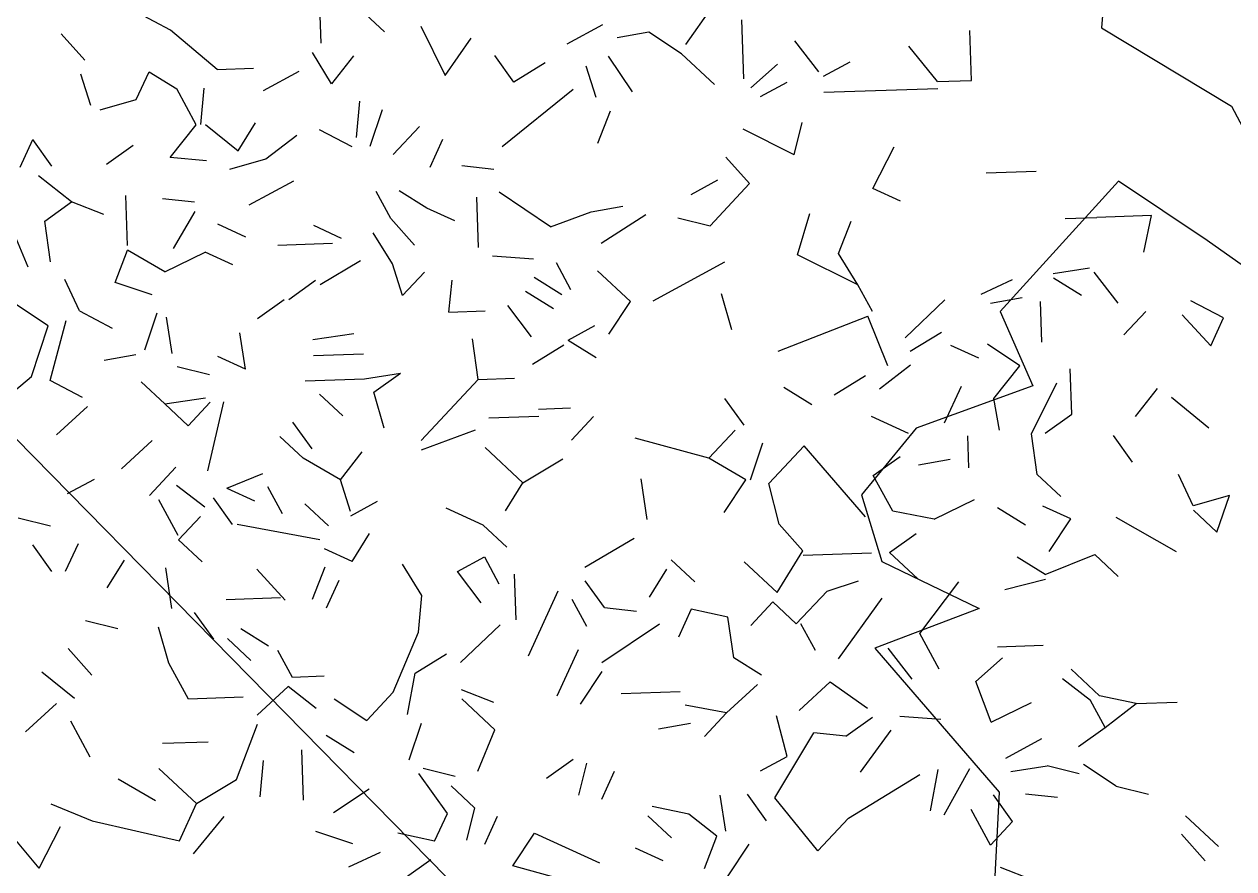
# Model space of a CAD drawing. Header units: metres. Extents: x 10 to 239, y 2 to 253.
# Drawn here: x 17.648 to 19.082, y 183.889 to 184.89 of the extents above; entities that cross this region are included whole.
import ezdxf

# ---------------------------------------------------------------- set-up
doc = ezdxf.new("R2010")
doc.units = ezdxf.units.M
doc.header["$MEASUREMENT"] = 0
doc.layers.add('1gris', color=254, linetype='Continuous')
doc.layers.add('bloques ARBOLES', color=7, linetype='Continuous', true_color=0xb8d897)

# ---------------------------------------------------------------- blocks, each defined once
blk = doc.blocks.new('arb-alz-77')
at = {"layer": 'bloques ARBOLES', "linetype": 'Continuous'}
for p, q in [((3.5995, 9.2636), (3.5944, 9.4127)), ((3.5995, 9.2636), (3.5944, 9.4127)), ((3.5995, 9.2636), (3.5944, 9.4127)), ((3.7729, 9.2943), (3.6956, 9.3664)), ((3.7729, 9.2943), (3.6956, 9.3664)), ((3.7729, 9.2943), (3.6956, 9.3664)), ((4.6675, 9.3619), (4.596, 9.2598)), ((3.1873, 9.2993), (3.0984, 9.3462)), ((4.755, 9.1655), (4.7496, 9.3273)), ((3.3154, 9.1916), (3.1873, 9.2993)), ((3.3154, 9.1916), (3.1873, 9.2993)), ((3.3154, 9.1916), (3.1873, 9.2993)), ((3.872, 9.3101), (3.9387, 9.1753)), ((4.2722, 9.2613), (4.37, 9.3145)), ((4.4954, 9.2939), (4.4087, 9.2784)), ((4.5845, 9.2345), (4.4954, 9.2939)), ((4.5845, 9.2345), (4.4954, 9.2939)), ((4.5845, 9.2345), (4.4954, 9.2939)), ((5.3779, 9.1617), (5.3733, 9.2985)), ((2.9535, 9.2167), (2.8886, 9.2893)), ((2.9535, 9.2167), (2.8886, 9.2893)), ((2.9535, 9.2167), (2.8886, 9.2893)), ((3.9387, 9.1753), (4.0101, 9.2775)), ((3.9387, 9.1753), (4.0101, 9.2775)), ((4.9598, 9.1849), (4.8948, 9.2699)), ((3.6282, 9.1524), (3.5755, 9.2378)), ((3.6879, 9.2291), (3.6282, 9.1524)), ((4.1263, 9.1568), (4.074, 9.2297)), ((4.4511, 9.1304), (4.3855, 9.2278)), ((4.6746, 9.1504), (4.5845, 9.2345)), ((4.6746, 9.1504), (4.5845, 9.2345)), ((4.6746, 9.1504), (4.5845, 9.2345)), ((4.6746, 9.1504), (4.5845, 9.2345)), ((5.2847, 9.1586), (5.2067, 9.2555)), ((5.2847, 9.1586), (5.2067, 9.2555)), ((5.2847, 9.1586), (5.2067, 9.2555)), ((3.3154, 9.1916), (3.415, 9.1949)), ((3.3154, 9.1916), (3.415, 9.1949)), ((3.3154, 9.1916), (3.415, 9.1949)), ((4.2116, 9.2094), (4.1263, 9.1568)), ((4.2116, 9.2094), (4.1263, 9.1568)), ((4.3519, 9.1145), (4.3242, 9.2008)), ((4.7745, 9.1413), (4.8471, 9.206)), ((4.9727, 9.1728), (5.0462, 9.2127)), ((4.9727, 9.1728), (5.0462, 9.2127)), ((4.9727, 9.1728), (5.0462, 9.2127)), ((4.9727, 9.1728), (5.0462, 9.2127)), ((2.9701, 9.0928), (2.9422, 9.179)), ((2.9701, 9.0928), (2.9422, 9.179)), ((2.9701, 9.0928), (2.9422, 9.179)), ((2.9701, 9.0928), (2.9422, 9.179)), ((3.094, 9.1095), (3.1289, 9.1853)), ((3.1289, 9.1853), (3.2052, 9.1382)), ((3.1289, 9.1853), (3.2052, 9.1382)), ((3.1289, 9.1853), (3.2052, 9.1382)), ((3.4419, 9.1336), (3.5398, 9.1867)), ((3.4419, 9.1336), (3.5398, 9.1867)), ((5.2847, 9.1586), (5.3779, 9.1617)), ((5.2847, 9.1586), (5.3779, 9.1617)), ((5.2847, 9.1586), (5.3779, 9.1617)), ((5.2847, 9.1586), (5.3779, 9.1617)), ((3.2583, 9.0403), (3.2052, 9.1382)), ((3.2583, 9.0403), (3.2052, 9.1382)), ((3.2708, 9.0407), (3.2798, 9.1407)), ((4.0948, 8.9812), (4.2889, 9.1374)), ((4.0948, 8.9812), (4.2889, 9.1374)), ((4.0948, 8.9812), (4.2889, 9.1374)), ((4.8003, 9.1172), (4.8736, 9.1571)), ((4.8003, 9.1172), (4.8736, 9.1571)), ((4.9742, 9.1293), (5.2852, 9.1399)), ((4.9742, 9.1293), (5.2852, 9.1399)), ((4.9742, 9.1293), (5.2852, 9.1399)), ((4.9742, 9.1293), (5.2852, 9.1399)), ((4.9742, 9.1293), (5.2852, 9.1399)), ((4.9742, 9.1293), (5.2852, 9.1399)), ((4.9742, 9.1293), (5.2852, 9.1399)), ((2.9953, 9.0812), (3.094, 9.1095)), ((3.7045, 9.1051), (3.6954, 9.0052)), ((3.7045, 9.1051), (3.6954, 9.0052)), ((3.7045, 9.1051), (3.6954, 9.0052)), ((3.7045, 9.1051), (3.6954, 9.0052)), ((3.7337, 8.9815), (3.7676, 9.0823)), ((3.7337, 8.9815), (3.7676, 9.0823)), ((4.3561, 8.9901), (4.3905, 9.0785)), ((4.3561, 8.9901), (4.3905, 9.0785)), ((3.1866, 8.9506), (3.2583, 9.0403)), ((3.1866, 8.9506), (3.2583, 9.0403)), ((3.2832, 9.0411), (3.3728, 8.9693)), ((3.3728, 8.9693), (3.4201, 9.0457)), ((3.3728, 8.9693), (3.4201, 9.0457)), ((3.3728, 8.9693), (3.4201, 9.0457)), ((3.8688, 9.0359), (3.7967, 8.9588)), ((4.8928, 8.9584), (4.7534, 9.0285)), ((4.8928, 8.9584), (4.7534, 9.0285)), ((4.8928, 8.9584), (4.7534, 9.0285)), ((4.8928, 8.9584), (4.9147, 9.0463)), ((4.8928, 8.9584), (4.9147, 9.0463)), ((4.8928, 8.9584), (4.9147, 9.0463)), ((4.8928, 8.9584), (4.9147, 9.0463)), ((2.7765, 8.9244), (2.8112, 9.0002)), ((2.8635, 8.9272), (2.8112, 9.0002)), ((2.8635, 8.9272), (2.8112, 9.0002)), ((3.4482, 8.947), (3.5332, 9.0121)), ((3.4482, 8.947), (3.5332, 9.0121)), ((3.6839, 8.9799), (3.5951, 9.0267)), ((3.6839, 8.9799), (3.5951, 9.0267)), ((3.6839, 8.9799), (3.5951, 9.0267)), ((3.6839, 8.9799), (3.5951, 9.0267)), ((3.8975, 8.9248), (3.9323, 9.0007)), ((3.8975, 8.9248), (3.9323, 9.0007)), ((3.8975, 8.9248), (3.9323, 9.0007)), ((3.0128, 8.9323), (3.0858, 8.9847)), ((3.0128, 8.9323), (3.0858, 8.9847)), ((3.0128, 8.9323), (3.0858, 8.9847)), ((3.0128, 8.9323), (3.0858, 8.9847)), ((5.1078, 8.866), (5.1661, 8.9801)), ((5.1078, 8.866), (5.1661, 8.9801)), ((5.1078, 8.866), (5.1661, 8.9801)), ((5.1078, 8.866), (5.1661, 8.9801)), ((3.2865, 8.9416), (3.1866, 8.9506)), ((3.2865, 8.9416), (3.1866, 8.9506)), ((3.3496, 8.9187), (3.4482, 8.947)), ((3.3496, 8.9187), (3.4482, 8.947)), ((4.7709, 8.8796), (4.7061, 8.9521)), ((4.7709, 8.8796), (4.7061, 8.9521)), ((4.7709, 8.8796), (4.7061, 8.9521)), ((4.7709, 8.8796), (4.7061, 8.9521)), ((4.7709, 8.8796), (4.7061, 8.9521)), ((2.9168, 8.8294), (2.8271, 8.901)), ((2.9168, 8.8294), (2.8271, 8.901)), ((2.9168, 8.8294), (2.8271, 8.901)), ((2.9168, 8.8294), (2.8271, 8.901)), ((2.9168, 8.8294), (2.8271, 8.901)), ((2.9168, 8.8294), (2.8271, 8.901)), ((2.9168, 8.8294), (2.8271, 8.901)), ((2.9168, 8.8294), (2.8271, 8.901)), ((4.0721, 8.9182), (3.9846, 8.9277)), ((5.5545, 8.9122), (5.4177, 8.9076)), ((5.5545, 8.9122), (5.4177, 8.9076)), ((3.4026, 8.821), (3.525, 8.8873)), ((4.6834, 8.889), (4.6099, 8.8491)), ((4.6834, 8.889), (4.6099, 8.8491)), ((4.6834, 8.889), (4.6099, 8.8491)), ((4.6627, 8.7638), (4.7709, 8.8796)), ((5.1836, 8.8313), (5.1078, 8.866)), ((3.0702, 8.7101), (3.0655, 8.8469)), ((3.0702, 8.7101), (3.0655, 8.8469)), ((3.0702, 8.7101), (3.0655, 8.8469)), ((3.0702, 8.7101), (3.0655, 8.8469)), ((3.0702, 8.7101), (3.0655, 8.8469)), ((3.0702, 8.7101), (3.0655, 8.8469)), ((3.2531, 8.8283), (3.1654, 8.8377)), ((3.2531, 8.8283), (3.1654, 8.8377)), ((3.7901, 8.7842), (3.7502, 8.8576)), ((3.7901, 8.7842), (3.7502, 8.8576)), ((3.7901, 8.7842), (3.7502, 8.8576)), ((3.8887, 8.8123), (3.8125, 8.8596)), ((4.0295, 8.7051), (4.0248, 8.842)), ((4.0295, 8.7051), (4.0248, 8.842)), ((4.2268, 8.7615), (4.0866, 8.8564)), ((4.2268, 8.7615), (4.0866, 8.8564)), ((4.2268, 8.7615), (4.0866, 8.8564)), ((4.2268, 8.7615), (4.0866, 8.8564)), ((2.8437, 8.7771), (2.9168, 8.8294)), ((3.005, 8.795), (2.9168, 8.8294)), ((3.005, 8.795), (2.9168, 8.8294)), ((3.005, 8.795), (2.9168, 8.8294)), ((3.2539, 8.8033), (3.1951, 8.7018)), ((3.2539, 8.8033), (3.1951, 8.7018)), ((3.2539, 8.8033), (3.1951, 8.7018)), ((3.2539, 8.8033), (3.1951, 8.7018)), ((3.9647, 8.7776), (3.8887, 8.8123)), ((4.2268, 8.7615), (4.3377, 8.8026)), ((4.3377, 8.8026), (4.4242, 8.818)), ((4.3377, 8.8026), (4.4242, 8.818)), ((4.902, 8.6847), (4.9356, 8.7979)), ((4.902, 8.6847), (4.9356, 8.7979)), ((4.902, 8.6847), (4.9356, 8.7979)), ((2.86, 8.6655), (2.8437, 8.7771)), ((2.86, 8.6655), (2.8437, 8.7771)), ((3.3932, 8.7334), (3.3174, 8.7682)), ((3.3932, 8.7334), (3.3174, 8.7682)), ((3.3932, 8.7334), (3.3174, 8.7682)), ((3.3932, 8.7334), (3.3174, 8.7682)), ((3.3932, 8.7334), (3.3174, 8.7682)), ((3.655, 8.7298), (3.5791, 8.7646)), ((3.8549, 8.7116), (3.7901, 8.7842)), ((3.8549, 8.7116), (3.7901, 8.7842)), ((4.3653, 8.7164), (4.4873, 8.7952)), ((4.3653, 8.7164), (4.4873, 8.7952)), ((4.3653, 8.7164), (4.4873, 8.7952)), ((4.3653, 8.7164), (4.4873, 8.7952)), ((4.5748, 8.7857), (4.6627, 8.7638)), ((5.0141, 8.6884), (5.0484, 8.7769)), ((5.0141, 8.6884), (5.0484, 8.7769)), ((5.0141, 8.6884), (5.0484, 8.7769)), ((5.6336, 8.7842), (5.7207, 8.7871)), ((5.6336, 8.7842), (5.7207, 8.7871)), ((5.6336, 8.7842), (5.7207, 8.7871)), ((5.8699, 8.7922), (5.7207, 8.7871)), ((5.8699, 8.7922), (5.7207, 8.7871)), ((5.8485, 8.6918), (5.8699, 8.7922)), ((5.8485, 8.6918), (5.8699, 8.7922)), ((2.7981, 8.6511), (2.7574, 8.7493)), ((2.7981, 8.6511), (2.7574, 8.7493)), ((3.7943, 8.6597), (3.7417, 8.7452)), ((3.0362, 8.6092), (3.0705, 8.6977)), ((3.1722, 8.6386), (3.0705, 8.6977)), ((3.1722, 8.6386), (3.0705, 8.6977)), ((3.4811, 8.7115), (3.6306, 8.7166)), ((3.4811, 8.7115), (3.6306, 8.7166)), ((3.4811, 8.7115), (3.6306, 8.7166)), ((3.4811, 8.7115), (3.6306, 8.7166)), ((3.1722, 8.6386), (3.2825, 8.6922)), ((3.3585, 8.6576), (3.2825, 8.6922)), ((3.5969, 8.6033), (3.7068, 8.6693)), ((3.5969, 8.6033), (3.7068, 8.6693)), ((3.5969, 8.6033), (3.7068, 8.6693)), ((4.18, 8.6727), (4.0677, 8.6815)), ((4.18, 8.6727), (4.0677, 8.6815)), ((4.5076, 8.5592), (4.7034, 8.6655)), ((4.5076, 8.5592), (4.7034, 8.6655)), ((5.0667, 8.6031), (4.902, 8.6847)), ((5.0667, 8.6031), (4.902, 8.6847)), ((5.0667, 8.6031), (5.0141, 8.6884)), ((5.0667, 8.6031), (5.0141, 8.6884)), ((5.0667, 8.6031), (5.0141, 8.6884)), ((5.0667, 8.6031), (5.0141, 8.6884)), ((3.8222, 8.5736), (3.7943, 8.6597)), ((3.8822, 8.6378), (3.8222, 8.5736)), ((3.8822, 8.6378), (3.8222, 8.5736)), ((4.2825, 8.5891), (4.2427, 8.6625)), ((4.4455, 8.5571), (4.3554, 8.6414)), ((5.6013, 8.6336), (5.7004, 8.6494)), ((5.6013, 8.6336), (5.7004, 8.6494)), ((5.6013, 8.6336), (5.7004, 8.6494)), ((5.6013, 8.6336), (5.7004, 8.6494)), ((5.6013, 8.6336), (5.7004, 8.6494)), ((5.6013, 8.6336), (5.7004, 8.6494)), ((5.6013, 8.6336), (5.7004, 8.6494)), ((5.7785, 8.5524), (5.7132, 8.6374)), ((5.7785, 8.5524), (5.7132, 8.6374)), ((2.9392, 8.5313), (2.8989, 8.617)), ((3.1371, 8.5753), (3.0362, 8.6092)), ((3.511, 8.563), (3.5841, 8.6153)), ((3.511, 8.563), (3.5841, 8.6153)), ((3.511, 8.563), (3.5841, 8.6153)), ((3.9482, 8.528), (3.9577, 8.6155)), ((4.258, 8.5758), (4.1817, 8.623)), ((4.258, 8.5758), (4.1817, 8.623)), ((5.1065, 8.5297), (5.0667, 8.6031)), ((5.404, 8.5771), (5.4897, 8.6174)), ((5.6781, 8.5739), (5.6017, 8.6212)), ((5.6781, 8.5739), (5.6017, 8.6212)), ((5.6781, 8.5739), (5.6017, 8.6212)), ((4.2344, 8.5375), (4.158, 8.5848)), ((4.7221, 8.4794), (4.6939, 8.578)), ((4.7221, 8.4794), (4.6939, 8.578)), ((4.7221, 8.4794), (4.6939, 8.578)), ((5.4296, 8.5529), (5.5164, 8.5684)), ((2.8533, 8.4909), (2.7641, 8.5502)), ((3.4258, 8.5103), (3.4986, 8.5626)), ((3.4258, 8.5103), (3.4986, 8.5626)), ((3.4258, 8.5103), (3.4986, 8.5626)), ((4.1747, 8.4608), (4.1095, 8.5459)), ((4.1747, 8.4608), (4.1095, 8.5459)), ((4.1747, 8.4608), (4.1095, 8.5459)), ((4.1747, 8.4608), (4.1095, 8.5459)), ((4.1747, 8.4608), (4.1095, 8.5459)), ((4.3862, 8.468), (4.4455, 8.5571)), ((4.3862, 8.468), (4.4455, 8.5571)), ((5.1962, 8.458), (5.3048, 8.5614)), ((5.5703, 8.4457), (5.5665, 8.5576)), ((5.5703, 8.4457), (5.5665, 8.5576)), ((5.5703, 8.4457), (5.5665, 8.5576)), ((6.0663, 8.5122), (5.9775, 8.5591)), ((6.0663, 8.5122), (5.9775, 8.5591)), ((2.8584, 8.3416), (2.9027, 8.5051)), ((2.8584, 8.3416), (2.9027, 8.5051)), ((2.8584, 8.3416), (2.9027, 8.5051)), ((2.9392, 8.5313), (3.0279, 8.4844)), ((3.1171, 8.4252), (3.1512, 8.5259)), ((3.1171, 8.4252), (3.1512, 8.5259)), ((3.1922, 8.4151), (3.1764, 8.5143)), ((3.1922, 8.4151), (3.1764, 8.5143)), ((3.1922, 8.4151), (3.1764, 8.5143)), ((3.9482, 8.528), (4.0477, 8.5313)), ((4.8487, 8.4213), (5.0945, 8.5168)), ((5.1489, 8.3817), (5.0945, 8.5168)), ((5.7939, 8.4657), (5.8539, 8.53)), ((5.7939, 8.4657), (5.8539, 8.53)), ((5.9539, 8.521), (6.0315, 8.4363)), ((6.0315, 8.4363), (6.0663, 8.5122)), ((6.0315, 8.4363), (6.0663, 8.5122)), ((6.0315, 8.4363), (6.0663, 8.5122)), ((6.0315, 8.4363), (6.0663, 8.5122)), ((2.8081, 8.3523), (2.8533, 8.4909)), ((2.8081, 8.3523), (2.8533, 8.4909)), ((3.3929, 8.3721), (3.3772, 8.4712)), ((3.3929, 8.3721), (3.3772, 8.4712)), ((3.3929, 8.3721), (3.3772, 8.4712)), ((3.577, 8.4531), (3.6886, 8.4693)), ((3.577, 8.4531), (3.6886, 8.4693)), ((4.2746, 8.4517), (4.3481, 8.4916)), ((5.2099, 8.4211), (5.2954, 8.4737)), ((4.0292, 8.3439), (4.0129, 8.4554)), ((4.1772, 8.3862), (4.2627, 8.4388)), ((4.1772, 8.3862), (4.2627, 8.4388)), ((4.1772, 8.3862), (4.2627, 8.4388)), ((4.2746, 8.4517), (4.3511, 8.4044)), ((4.2746, 8.4517), (4.3511, 8.4044)), ((4.2746, 8.4517), (4.3511, 8.4044)), ((4.2746, 8.4517), (4.3511, 8.4044)), ((5.3974, 8.4025), (5.3215, 8.4372)), ((5.5102, 8.3814), (5.421, 8.4406)), ((3.006, 8.3964), (3.0927, 8.4118)), ((3.006, 8.3964), (3.0927, 8.4118)), ((3.006, 8.3964), (3.0927, 8.4118)), ((3.006, 8.3964), (3.0927, 8.4118)), ((3.3929, 8.3721), (3.3171, 8.4069)), ((3.3929, 8.3721), (3.3171, 8.4069)), ((3.5785, 8.4097), (3.7154, 8.4142)), ((3.2939, 8.3563), (3.206, 8.3783)), ((3.2939, 8.3563), (3.206, 8.3783)), ((5.1262, 8.3185), (5.2111, 8.3838)), ((5.4384, 8.2918), (5.5102, 8.3814)), ((5.4384, 8.2918), (5.5102, 8.3814)), ((5.6516, 8.2492), (5.6474, 8.3735)), ((2.6992, 8.2615), (2.8081, 8.3523)), ((2.9472, 8.2948), (2.8584, 8.3416)), ((3.1719, 8.2776), (3.1077, 8.3376)), ((3.556, 8.3404), (3.7178, 8.3457)), ((3.556, 8.3404), (3.7178, 8.3457)), ((3.556, 8.3404), (3.7178, 8.3457)), ((3.556, 8.3404), (3.7178, 8.3457)), ((3.7178, 8.3457), (3.8169, 8.3616)), ((3.7178, 8.3457), (3.8169, 8.3616)), ((3.7439, 8.3093), (3.8169, 8.3616)), ((3.7439, 8.3093), (3.8169, 8.3616)), ((3.7439, 8.3093), (3.8169, 8.3616)), ((3.873, 8.1767), (4.0292, 8.3439)), ((3.873, 8.1767), (4.0292, 8.3439)), ((4.0292, 8.3439), (4.1286, 8.3472)), ((4.0292, 8.3439), (4.1286, 8.3472)), ((4.0292, 8.3439), (4.1286, 8.3472)), ((5.0021, 8.302), (5.0876, 8.3546)), ((5.5413, 8.1956), (5.6113, 8.3349)), ((5.5413, 8.1956), (5.6113, 8.3349)), ((5.5413, 8.1956), (5.6113, 8.3349)), ((5.5413, 8.1956), (5.6113, 8.3349)), ((5.5413, 8.1956), (5.6113, 8.3349)), ((3.6589, 8.2442), (3.5946, 8.3042)), ((3.6589, 8.2442), (3.5946, 8.3042)), ((3.7721, 8.2106), (3.7439, 8.3093)), ((4.9408, 8.275), (4.8644, 8.3223)), ((4.9408, 8.275), (4.8644, 8.3223)), ((5.3037, 8.225), (5.3502, 8.3261)), ((5.3037, 8.225), (5.3502, 8.3261)), ((5.8262, 8.2426), (5.8859, 8.3193)), ((5.8262, 8.2426), (5.8859, 8.3193)), ((2.876, 8.1928), (2.9604, 8.2704)), ((3.1719, 8.2776), (3.2835, 8.2938)), ((3.1719, 8.2776), (3.2835, 8.2938)), ((3.1719, 8.2776), (3.2362, 8.2174)), ((3.1719, 8.2776), (3.2362, 8.2174)), ((3.2362, 8.2174), (3.2964, 8.2817)), ((3.2362, 8.2174), (3.2964, 8.2817)), ((3.2362, 8.2174), (3.2964, 8.2817)), ((3.2362, 8.2174), (3.2964, 8.2817)), ((3.2362, 8.2174), (3.2964, 8.2817)), ((3.2362, 8.2174), (3.2964, 8.2817)), ((3.2362, 8.2174), (3.2964, 8.2817)), ((3.2362, 8.2174), (3.2964, 8.2817)), ((3.2362, 8.2174), (3.2964, 8.2817)), ((3.2362, 8.2174), (3.2964, 8.2817)), ((3.2902, 8.0946), (3.3337, 8.2829)), ((3.2902, 8.0946), (3.3337, 8.2829)), ((4.7559, 8.2189), (4.7036, 8.2918)), ((4.7559, 8.2189), (4.7036, 8.2918)), ((5.4538, 8.2051), (5.4384, 8.2918)), ((5.4538, 8.2051), (5.4384, 8.2918)), ((5.4538, 8.2051), (5.4384, 8.2918)), ((5.4538, 8.2051), (5.4384, 8.2918)), ((5.4538, 8.2051), (5.4384, 8.2918)), ((5.9242, 8.2958), (6.0266, 8.212)), ((5.9242, 8.2958), (6.0266, 8.212)), ((4.0576, 8.2389), (4.1945, 8.2435)), ((4.0576, 8.2389), (4.1945, 8.2435)), ((4.2809, 8.2652), (4.1939, 8.2622)), ((4.2809, 8.2652), (4.1939, 8.2622)), ((4.2809, 8.2652), (4.1939, 8.2622)), ((4.2809, 8.2652), (4.1939, 8.2622)), ((4.2839, 8.178), (4.344, 8.2424)), ((5.205, 8.1967), (5.1038, 8.243)), ((5.205, 8.1967), (5.1038, 8.243)), ((5.5787, 8.1969), (5.6516, 8.2492)), ((3.5747, 8.154), (3.5224, 8.2271)), ((3.8738, 8.1517), (4.0214, 8.2066)), ((3.8738, 8.1517), (4.0214, 8.2066)), ((4.6593, 8.1284), (4.7313, 8.2057)), ((3.0534, 8.0992), (3.138, 8.1767)), ((3.0534, 8.0992), (3.138, 8.1767)), ((3.0534, 8.0992), (3.138, 8.1767)), ((3.0534, 8.0992), (3.138, 8.1767)), ((3.0534, 8.0992), (3.138, 8.1767)), ((3.5507, 8.1284), (3.4864, 8.1884)), ((4.6593, 8.1284), (4.458, 8.1839)), ((4.7734, 8.07), (4.8073, 8.1708)), ((4.7734, 8.07), (4.8073, 8.1708)), ((4.7734, 8.07), (4.8073, 8.1708)), ((4.7734, 8.07), (4.8073, 8.1708)), ((5.3701, 8.1026), (5.3672, 8.1897)), ((5.5575, 8.084), (5.5413, 8.1956)), ((5.5575, 8.084), (5.5413, 8.1956)), ((5.5575, 8.084), (5.5413, 8.1956)), ((5.5575, 8.084), (5.5413, 8.1956)), ((5.5575, 8.084), (5.5413, 8.1956)), ((5.5575, 8.084), (5.5413, 8.1956)), ((5.818, 8.1177), (5.7657, 8.1907)), ((3.6523, 8.0696), (3.7121, 8.1463)), ((3.6523, 8.0696), (3.7121, 8.1463)), ((3.6523, 8.0696), (3.7121, 8.1463)), ((4.1509, 8.0614), (4.0479, 8.1576)), ((4.1509, 8.0614), (4.0479, 8.1576)), ((4.1509, 8.0614), (4.0479, 8.1576)), ((4.9197, 8.1622), (4.8235, 8.0593)), ((5.0882, 7.9685), (4.9197, 8.1622)), ((5.0882, 7.9685), (4.9197, 8.1622)), ((5.0882, 7.9685), (4.9197, 8.1622)), ((5.0882, 7.9685), (4.9197, 8.1622)), ((3.1306, 8.0269), (3.2027, 8.1042)), ((3.6523, 8.0696), (3.5507, 8.1284)), ((3.6523, 8.0696), (3.5507, 8.1284)), ((4.1509, 8.0614), (4.2607, 8.1274)), ((4.1509, 8.0614), (4.2607, 8.1274)), ((4.1509, 8.0614), (4.2607, 8.1274)), ((4.1509, 8.0614), (4.2607, 8.1274)), ((4.7609, 8.0696), (4.6593, 8.1284)), ((4.7609, 8.0696), (4.6593, 8.1284)), ((5.1092, 8.0813), (5.1822, 8.1336)), ((5.1092, 8.0813), (5.1822, 8.1336)), ((5.1092, 8.0813), (5.1822, 8.1336)), ((5.1092, 8.0813), (5.1822, 8.1336)), ((5.2328, 8.1105), (5.3195, 8.1259)), ((5.2328, 8.1105), (5.3195, 8.1259)), ((2.9063, 8.032), (2.9796, 8.0717)), ((2.9063, 8.032), (2.9796, 8.0717)), ((2.9063, 8.032), (2.9796, 8.0717)), ((3.3416, 8.0467), (3.44, 8.0872)), ((3.6801, 7.9833), (3.6523, 8.0696)), ((3.6801, 7.9833), (3.6523, 8.0696)), ((4.4906, 7.9607), (4.4744, 8.0723)), ((4.4906, 7.9607), (4.4744, 8.0723)), ((4.4906, 7.9607), (4.4744, 8.0723)), ((4.4906, 7.9607), (4.4744, 8.0723)), ((4.4906, 7.9607), (4.4744, 8.0723)), ((4.7017, 7.9804), (4.7609, 8.0696)), ((4.7017, 7.9804), (4.7609, 8.0696)), ((4.7017, 7.9804), (4.7609, 8.0696)), ((4.7017, 7.9804), (4.7609, 8.0696)), ((5.1624, 7.9835), (5.1092, 8.0813)), ((5.1624, 7.9835), (5.1092, 8.0813)), ((5.6219, 8.024), (5.5575, 8.084)), ((5.6219, 8.024), (5.5575, 8.084)), ((5.984, 7.9988), (5.9436, 8.0846)), ((5.984, 7.9988), (5.9436, 8.0846)), ((5.984, 7.9988), (5.9436, 8.0846)), ((5.984, 7.9988), (5.9436, 8.0846)), ((3.2812, 7.9947), (3.2043, 8.0544)), ((3.3416, 8.0467), (3.4176, 8.0118)), ((3.3416, 8.0467), (3.4176, 8.0118)), ((3.4936, 7.9769), (3.4537, 8.0504)), ((3.4936, 7.9769), (3.4537, 8.0504)), ((4.1037, 7.9851), (4.1509, 8.0614)), ((4.1037, 7.9851), (4.1509, 8.0614)), ((4.1037, 7.9851), (4.1509, 8.0614)), ((4.8521, 7.9481), (4.8235, 8.0593)), ((4.8521, 7.9481), (4.8235, 8.0593)), ((3.209, 7.9175), (3.156, 8.0153)), ((3.3575, 7.9475), (3.3052, 8.0205)), ((3.3575, 7.9475), (3.3052, 8.0205)), ((3.6192, 7.9439), (3.5549, 8.004)), ((3.6192, 7.9439), (3.5549, 8.004)), ((3.6192, 7.9439), (3.5549, 8.004)), ((3.6192, 7.9439), (3.5549, 8.004)), ((3.6192, 7.9439), (3.5549, 8.004)), ((3.6806, 7.9709), (3.7539, 8.0108)), ((3.6806, 7.9709), (3.7539, 8.0108)), ((5.2752, 7.9624), (5.3855, 8.016)), ((5.2752, 7.9624), (5.3855, 8.016)), ((5.2752, 7.9624), (5.3855, 8.016)), ((5.2752, 7.9624), (5.3855, 8.016)), ((6.0827, 8.0271), (5.984, 7.9988)), ((6.0827, 8.0271), (5.984, 7.9988)), ((6.0827, 8.0271), (5.984, 7.9988)), ((6.0487, 7.9263), (6.0827, 8.0271)), ((4.0427, 7.9457), (3.9415, 7.9921)), ((4.0427, 7.9457), (3.9415, 7.9921)), ((4.0427, 7.9457), (3.9415, 7.9921)), ((4.0427, 7.9457), (3.9415, 7.9921)), ((5.2752, 7.9624), (5.1624, 7.9835)), ((5.5249, 7.9459), (5.4485, 7.9931)), ((5.5249, 7.9459), (5.4485, 7.9931)), ((5.5249, 7.9459), (5.4485, 7.9931)), ((5.6489, 7.9626), (5.5729, 7.9973)), ((6.0487, 7.9263), (5.9844, 7.9864)), ((6.0487, 7.9263), (5.9844, 7.9864)), ((6.0487, 7.9263), (5.9844, 7.9864)), ((6.0487, 7.9263), (5.9844, 7.9864)), ((2.8594, 7.9431), (2.7714, 7.9649)), ((3.2094, 7.9051), (3.2696, 7.9694)), ((3.5955, 7.9057), (3.3699, 7.9479)), ((3.5955, 7.9057), (3.3699, 7.9479)), ((4.0427, 7.9457), (4.107, 7.8855)), ((4.9169, 7.8755), (4.8521, 7.9481)), ((5.5896, 7.8733), (5.6489, 7.9626)), ((5.9384, 7.8727), (5.7733, 7.9668)), ((3.2738, 7.845), (3.2094, 7.9051)), ((3.2738, 7.845), (3.2094, 7.9051)), ((3.2738, 7.845), (3.2094, 7.9051)), ((3.2738, 7.845), (3.2094, 7.9051)), ((3.2738, 7.845), (3.2094, 7.9051)), ((3.6847, 7.8464), (3.732, 7.9228)), ((4.3206, 7.8305), (4.4549, 7.9098)), ((4.3206, 7.8305), (4.4549, 7.9098)), ((5.1538, 7.871), (5.2266, 7.9233)), ((2.8636, 7.8187), (2.8113, 7.8917)), ((2.9009, 7.82), (2.9357, 7.8959)), ((3.6847, 7.8464), (3.6089, 7.8812)), ((4.8461, 7.7611), (4.9169, 7.8755)), ((5.2309, 7.799), (5.1538, 7.871)), ((5.2309, 7.799), (5.1538, 7.871)), ((3.0147, 7.7739), (3.0618, 7.8503)), ((3.0147, 7.7739), (3.0618, 7.8503)), ((3.0147, 7.7739), (3.0618, 7.8503)), ((3.0147, 7.7739), (3.0618, 7.8503)), ((3.8747, 7.7532), (3.8222, 7.8386)), ((3.8747, 7.7532), (3.8222, 7.8386)), ((3.8747, 7.7532), (3.8222, 7.8386)), ((3.8747, 7.7532), (3.8222, 7.8386)), ((3.9721, 7.8187), (4.0457, 7.8586)), ((3.9721, 7.8187), (4.0457, 7.8586)), ((4.0457, 7.8586), (4.0854, 7.7852)), ((4.0457, 7.8586), (4.0854, 7.7852)), ((4.0457, 7.8586), (4.0854, 7.7852)), ((4.6209, 7.7908), (4.5566, 7.8509)), ((4.6209, 7.7908), (4.5566, 7.8509)), ((4.6209, 7.7908), (4.5566, 7.8509)), ((4.756, 7.8452), (4.8461, 7.7611)), ((4.756, 7.8452), (4.8461, 7.7611)), ((5.104, 7.8694), (4.9173, 7.8631)), ((5.5793, 7.8107), (5.5029, 7.858)), ((5.5793, 7.8107), (5.5029, 7.858)), ((5.5793, 7.8107), (5.5029, 7.858)), ((5.5793, 7.8107), (5.5029, 7.858)), ((5.5793, 7.8107), (5.7144, 7.8651)), ((5.5793, 7.8107), (5.7144, 7.8651)), ((5.5793, 7.8107), (5.7144, 7.8651)), ((5.7144, 7.8651), (5.7787, 7.805)), ((5.7144, 7.8651), (5.7787, 7.805)), ((5.7144, 7.8651), (5.7787, 7.805)), ((5.7144, 7.8651), (5.7787, 7.805)), ((3.1909, 7.7176), (3.1747, 7.8292)), ((3.5016, 7.7405), (3.4239, 7.8251)), ((3.5762, 7.7432), (3.6106, 7.8314)), ((4.0373, 7.7337), (3.9721, 7.8187)), ((4.0373, 7.7337), (3.9721, 7.8187)), ((4.1324, 7.6872), (4.1282, 7.8115)), ((4.1324, 7.6872), (4.1282, 7.8115)), ((4.4977, 7.7492), (4.545, 7.8257)), ((4.4977, 7.7492), (4.545, 7.8257)), ((4.4977, 7.7492), (4.545, 7.8257)), ((3.6144, 7.7195), (3.649, 7.7954)), ((3.6144, 7.7195), (3.649, 7.7954)), ((3.6144, 7.7195), (3.649, 7.7954)), ((3.6144, 7.7195), (3.649, 7.7954)), ((4.3741, 7.7202), (4.3218, 7.7932)), ((4.3741, 7.7202), (4.3218, 7.7932)), ((4.983, 7.7656), (5.0691, 7.7935)), ((4.983, 7.7656), (5.0691, 7.7935)), ((4.983, 7.7656), (5.0691, 7.7935)), ((4.983, 7.7656), (5.0691, 7.7935)), ((4.983, 7.7656), (5.0691, 7.7935)), ((5.236, 7.6497), (5.3432, 7.7903)), ((5.4685, 7.7696), (5.5796, 7.7983)), ((5.4685, 7.7696), (5.5796, 7.7983)), ((5.4685, 7.7696), (5.5796, 7.7983)), ((5.4685, 7.7696), (5.5796, 7.7983)), ((3.4888, 7.7465), (3.3396, 7.7413)), ((3.4888, 7.7465), (3.3396, 7.7413)), ((3.4888, 7.7465), (3.3396, 7.7413)), ((3.8657, 7.6532), (3.8747, 7.7532)), ((3.8657, 7.6532), (3.8747, 7.7532)), ((4.1668, 7.5887), (4.248, 7.7658)), ((4.1668, 7.5887), (4.248, 7.7658)), ((4.1668, 7.5887), (4.248, 7.7658)), ((4.1668, 7.5887), (4.248, 7.7658)), ((4.326, 7.6687), (4.2861, 7.7421)), ((4.8987, 7.6757), (4.983, 7.7656)), ((4.8987, 7.6757), (4.983, 7.7656)), ((4.8987, 7.6757), (4.983, 7.7656)), ((5.0141, 7.5799), (5.1331, 7.7459)), ((5.0141, 7.5799), (5.1331, 7.7459)), ((5.0141, 7.5799), (5.1331, 7.7459)), ((5.0141, 7.5799), (5.1331, 7.7459)), ((5.0141, 7.5799), (5.1331, 7.7459)), ((5.0141, 7.5799), (5.1331, 7.7459)), ((5.0141, 7.5799), (5.1331, 7.7459)), ((5.0141, 7.5799), (5.1331, 7.7459)), ((5.0141, 7.5799), (5.1331, 7.7459)), ((5.0141, 7.5799), (5.1331, 7.7459)), ((3.3057, 7.6343), (3.2535, 7.7073)), ((4.3741, 7.7202), (4.4617, 7.7108)), ((4.611, 7.7158), (4.5761, 7.6398)), ((4.611, 7.7158), (4.5761, 7.6398)), ((4.611, 7.7158), (4.5761, 7.6398)), ((4.7114, 7.6941), (4.611, 7.7158)), ((4.7114, 7.6941), (4.611, 7.7158)), ((4.7744, 7.6715), (4.8345, 7.7357)), ((4.7744, 7.6715), (4.8345, 7.7357)), ((4.8345, 7.7357), (4.8987, 7.6757)), ((4.8345, 7.7357), (4.8987, 7.6757)), ((2.9554, 7.6847), (3.0433, 7.6628)), ((2.9554, 7.6847), (3.0433, 7.6628)), ((3.9806, 7.5698), (4.0892, 7.6732)), ((4.3667, 7.5705), (4.525, 7.6755)), ((4.3667, 7.5705), (4.525, 7.6755)), ((4.7276, 7.5827), (4.7114, 7.6941)), ((4.9511, 7.6026), (4.9112, 7.6761)), ((4.9511, 7.6026), (4.9112, 7.6761)), ((3.1835, 7.5679), (3.1552, 7.6666)), ((3.1835, 7.5679), (3.1552, 7.6666)), ((3.1835, 7.5679), (3.1552, 7.6666)), ((3.1835, 7.5679), (3.1552, 7.6666)), ((3.456, 7.6145), (3.3796, 7.6618)), ((3.7965, 7.489), (3.8657, 7.6532)), ((3.7965, 7.489), (3.8657, 7.6532)), ((3.7965, 7.489), (3.8657, 7.6532)), ((3.7965, 7.489), (3.8657, 7.6532)), ((5.2891, 7.5518), (5.236, 7.6497)), ((5.2891, 7.5518), (5.236, 7.6497)), ((5.2891, 7.5518), (5.236, 7.6497)), ((2.9728, 7.5358), (2.9081, 7.6084)), ((2.9728, 7.5358), (2.9081, 7.6084)), ((2.9728, 7.5358), (2.9081, 7.6084)), ((2.9728, 7.5358), (2.9081, 7.6084)), ((3.4074, 7.5755), (3.3431, 7.6356)), ((3.4074, 7.5755), (3.3431, 7.6356)), ((3.4074, 7.5755), (3.3431, 7.6356)), ((3.4074, 7.5755), (3.3431, 7.6356)), ((5.2152, 7.5244), (5.1502, 7.6094)), ((5.2152, 7.5244), (5.1502, 7.6094)), ((5.4489, 7.6133), (5.5733, 7.6174)), ((5.4489, 7.6133), (5.5733, 7.6174)), ((3.5212, 7.5295), (3.4813, 7.6029)), ((3.5212, 7.5295), (3.4813, 7.6029)), ((3.5212, 7.5295), (3.4813, 7.6029)), ((3.857, 7.5409), (3.9425, 7.5935)), ((3.857, 7.5409), (3.9425, 7.5935)), ((4.2452, 7.4792), (4.3032, 7.6057)), ((4.2452, 7.4792), (4.3032, 7.6057)), ((4.8038, 7.5354), (4.7276, 7.5827)), ((5.3898, 7.5179), (5.4624, 7.5826)), ((5.3898, 7.5179), (5.4624, 7.5826)), ((5.3898, 7.5179), (5.4624, 7.5826)), ((5.3898, 7.5179), (5.4624, 7.5826)), ((5.3898, 7.5179), (5.4624, 7.5826)), ((5.3898, 7.5179), (5.4624, 7.5826)), ((5.3898, 7.5179), (5.4624, 7.5826)), ((5.3898, 7.5179), (5.4624, 7.5826)), ((5.3898, 7.5179), (5.4624, 7.5826)), ((5.3898, 7.5179), (5.4624, 7.5826)), ((5.3898, 7.5179), (5.4624, 7.5826)), ((5.3898, 7.5179), (5.4624, 7.5826)), ((5.3898, 7.5179), (5.4624, 7.5826)), ((5.3898, 7.5179), (5.4624, 7.5826)), ((2.9252, 7.4719), (2.8355, 7.5437)), ((2.9252, 7.4719), (2.8355, 7.5437)), ((2.9252, 7.4719), (2.8355, 7.5437)), ((3.2367, 7.4701), (3.1835, 7.5679)), ((3.2367, 7.4701), (3.1835, 7.5679)), ((3.2367, 7.4701), (3.1835, 7.5679)), ((3.8359, 7.428), (3.857, 7.5409)), ((3.8359, 7.428), (3.857, 7.5409)), ((3.8359, 7.428), (3.857, 7.5409)), ((3.8359, 7.428), (3.857, 7.5409)), ((3.8359, 7.428), (3.857, 7.5409)), ((4.3082, 7.4564), (4.3675, 7.5456)), ((5.7274, 7.4794), (5.6504, 7.5516)), ((5.7274, 7.4794), (5.6504, 7.5516)), ((3.6081, 7.5324), (3.5212, 7.5295)), ((3.6081, 7.5324), (3.5212, 7.5295)), ((4.7076, 7.4326), (4.7923, 7.5102)), ((4.7076, 7.4326), (4.7923, 7.5102)), ((4.7076, 7.4326), (4.7923, 7.5102)), ((4.7076, 7.4326), (4.7923, 7.5102)), ((4.9067, 7.4393), (4.9914, 7.5169)), ((4.9067, 7.4393), (4.9914, 7.5169)), ((4.9067, 7.4393), (4.9914, 7.5169)), ((4.9067, 7.4393), (4.9914, 7.5169)), ((4.9914, 7.5169), (5.0933, 7.4456)), ((4.9914, 7.5169), (5.0933, 7.4456)), ((5.431, 7.4072), (5.3898, 7.5179)), ((5.703, 7.4662), (5.6262, 7.5259)), ((3.3859, 7.4751), (3.2367, 7.4701)), ((3.3859, 7.4751), (3.2367, 7.4701)), ((3.425, 7.4265), (3.5095, 7.5043)), ((3.425, 7.4265), (3.5095, 7.5043)), ((3.5862, 7.4444), (3.5095, 7.5043)), ((3.7243, 7.4118), (3.7965, 7.489)), ((3.7243, 7.4118), (3.7965, 7.489)), ((4.0715, 7.4608), (3.9831, 7.4953)), ((4.4194, 7.4851), (4.5811, 7.4906)), ((4.4194, 7.4851), (4.5811, 7.4906)), ((4.4194, 7.4851), (4.5811, 7.4906)), ((5.8278, 7.4579), (5.7274, 7.4794)), ((5.8278, 7.4579), (5.7274, 7.4794)), ((5.8278, 7.4579), (5.7274, 7.4794)), ((5.8278, 7.4579), (5.7274, 7.4794)), ((5.8278, 7.4579), (5.7274, 7.4794)), ((2.7912, 7.3803), (2.8758, 7.4579)), ((2.7912, 7.3803), (2.8758, 7.4579)), ((2.7912, 7.3803), (2.8758, 7.4579)), ((3.6351, 7.4711), (3.7243, 7.4118)), ((4.074, 7.3862), (3.9839, 7.4704)), ((4.074, 7.3862), (3.9839, 7.4704)), ((4.074, 7.3862), (3.9839, 7.4704)), ((4.074, 7.3862), (3.9839, 7.4704)), ((4.7076, 7.4326), (4.5948, 7.4537)), ((4.7076, 7.4326), (4.5948, 7.4537)), ((4.7076, 7.4326), (4.5948, 7.4537)), ((5.431, 7.4072), (5.5413, 7.4607)), ((5.431, 7.4072), (5.5413, 7.4607)), ((5.431, 7.4072), (5.5413, 7.4607)), ((5.431, 7.4072), (5.5413, 7.4607)), ((5.7428, 7.3927), (5.703, 7.4662)), ((5.7428, 7.3927), (5.703, 7.4662)), ((5.7428, 7.3927), (5.703, 7.4662)), ((5.7428, 7.3927), (5.703, 7.4662)), ((5.7428, 7.3927), (5.8278, 7.4579)), ((5.7428, 7.3927), (5.8278, 7.4579)), ((5.7428, 7.3927), (5.8278, 7.4579)), ((5.7428, 7.3927), (5.8278, 7.4579)), ((5.8278, 7.4579), (5.9399, 7.4616)), ((5.8278, 7.4579), (5.9399, 7.4616)), ((2.9679, 7.3114), (2.9148, 7.4093)), ((2.9679, 7.3114), (2.9148, 7.4093)), ((4.6475, 7.3682), (4.7076, 7.4326)), ((4.8736, 7.3136), (4.8449, 7.4247)), ((4.8736, 7.3136), (4.8449, 7.4247)), ((5.0337, 7.3688), (5.1067, 7.4211)), ((5.1813, 7.4236), (5.2937, 7.415)), ((5.1813, 7.4236), (5.2937, 7.415)), ((3.3685, 7.2503), (3.4258, 7.4017)), ((3.3685, 7.2503), (3.4258, 7.4017)), ((3.3685, 7.2503), (3.4258, 7.4017)), ((3.3685, 7.2503), (3.4258, 7.4017)), ((3.3685, 7.2503), (3.4258, 7.4017)), ((3.3685, 7.2503), (3.4258, 7.4017)), ((3.3685, 7.2503), (3.4258, 7.4017)), ((3.3685, 7.2503), (3.4258, 7.4017)), ((3.3685, 7.2503), (3.4258, 7.4017)), ((3.8402, 7.3037), (3.874, 7.4044)), ((3.8402, 7.3037), (3.874, 7.4044)), ((3.8402, 7.3037), (3.874, 7.4044)), ((4.028, 7.2726), (4.074, 7.3862)), ((4.5223, 7.3889), (4.609, 7.4043)), ((4.5223, 7.3889), (4.609, 7.4043)), ((4.5223, 7.3889), (4.609, 7.4043)), ((4.5223, 7.3889), (4.609, 7.4043)), ((4.8402, 7.2003), (4.9462, 7.3782)), ((4.8402, 7.2003), (4.9462, 7.3782)), ((5.0337, 7.3688), (4.9462, 7.3782)), ((5.0744, 7.2705), (5.1577, 7.3854)), ((5.0744, 7.2705), (5.1577, 7.3854)), ((5.0744, 7.2705), (5.1577, 7.3854)), ((5.6699, 7.3405), (5.7428, 7.3927)), ((3.1659, 7.3493), (3.2905, 7.3535)), ((3.1659, 7.3493), (3.2905, 7.3535)), ((3.1659, 7.3493), (3.2905, 7.3535)), ((3.1659, 7.3493), (3.2905, 7.3535)), ((3.1659, 7.3493), (3.2905, 7.3535)), ((3.1659, 7.3493), (3.2905, 7.3535)), ((3.6899, 7.3234), (3.6136, 7.3707)), ((3.6899, 7.3234), (3.6136, 7.3707)), ((5.4717, 7.3089), (5.5695, 7.362)), ((5.4717, 7.3089), (5.5695, 7.362)), ((5.4717, 7.3089), (5.5695, 7.362)), ((3.5511, 7.1942), (3.5465, 7.331)), ((4.8003, 7.2738), (4.8736, 7.3136)), ((4.8003, 7.2738), (4.8736, 7.3136)), ((3.2587, 7.1843), (3.1558, 7.2805)), ((3.2587, 7.1843), (3.1558, 7.2805)), ((3.2587, 7.1843), (3.1558, 7.2805)), ((3.4325, 7.2026), (3.4415, 7.3025)), ((3.9662, 7.2581), (3.8782, 7.28)), ((3.9662, 7.2581), (3.8782, 7.28)), ((4.2155, 7.254), (4.2884, 7.3063)), ((4.2155, 7.254), (4.2884, 7.3063)), ((4.3043, 7.2071), (4.3261, 7.295)), ((4.3043, 7.2071), (4.3261, 7.295)), ((5.2859, 7.2777), (5.2647, 7.1649)), ((5.3025, 7.1537), (5.373, 7.2805)), ((5.3025, 7.1537), (5.373, 7.2805)), ((5.4854, 7.272), (5.5844, 7.2877)), ((5.6724, 7.2658), (5.5844, 7.2877)), ((5.6724, 7.2658), (5.5844, 7.2877)), ((5.7733, 7.2319), (5.684, 7.2911)), ((3.0446, 7.2518), (3.1463, 7.1929)), ((3.2587, 7.1843), (3.3685, 7.2503)), ((3.2587, 7.1843), (3.3685, 7.2503)), ((3.9447, 7.1577), (3.8663, 7.2671)), ((4.3668, 7.1968), (4.4017, 7.2728)), ((4.3668, 7.1968), (4.4017, 7.2728)), ((4.3668, 7.1968), (4.4017, 7.2728)), ((4.3668, 7.1968), (4.4017, 7.2728)), ((5.0412, 7.1448), (5.2366, 7.2636)), ((5.0412, 7.1448), (5.2366, 7.2636)), ((3.6333, 7.1596), (3.7306, 7.2252)), ((3.6333, 7.1596), (3.7306, 7.2252)), ((3.6333, 7.1596), (3.7306, 7.2252)), ((3.6333, 7.1596), (3.7306, 7.2252)), ((4.019, 7.1726), (3.9547, 7.2327)), ((4.8173, 7.1373), (4.7649, 7.2102)), ((5.5248, 7.211), (5.6123, 7.2016)), ((5.5248, 7.211), (5.6123, 7.2016)), ((5.7733, 7.2319), (5.8611, 7.21)), ((5.7733, 7.2319), (5.8611, 7.21)), ((2.8602, 7.1833), (2.9739, 7.1373)), ((2.8602, 7.1833), (2.9739, 7.1373)), ((2.8602, 7.1833), (2.9739, 7.1373)), ((3.2123, 7.083), (3.2587, 7.1843)), ((4.6049, 7.1551), (4.5046, 7.1766)), ((4.6049, 7.1551), (4.5046, 7.1766)), ((4.7061, 7.1087), (4.6904, 7.2077)), ((4.7061, 7.1087), (4.6904, 7.2077)), ((4.9571, 7.0549), (4.8402, 7.2003)), ((5.4899, 7.1351), (5.4377, 7.2081)), ((3.2509, 7.047), (3.3346, 7.1495)), ((3.9099, 7.0818), (3.9447, 7.1577)), ((3.9099, 7.0818), (3.9447, 7.1577)), ((4.019, 7.1726), (3.997, 7.0847)), ((4.019, 7.1726), (3.997, 7.0847)), ((4.0471, 7.0739), (4.082, 7.1498)), ((4.5573, 7.0911), (4.4929, 7.1513)), ((4.5573, 7.0911), (4.4929, 7.1513)), ((4.5573, 7.0911), (4.4929, 7.1513)), ((4.5573, 7.0911), (4.4929, 7.1513)), ((4.5573, 7.0911), (4.4929, 7.1513)), ((4.6817, 7.0953), (4.6049, 7.1551)), ((4.6817, 7.0953), (4.6049, 7.1551)), ((5.0412, 7.1448), (4.9571, 7.0549)), ((5.0412, 7.1448), (4.9571, 7.0549)), ((5.0412, 7.1448), (4.9571, 7.0549)), ((5.4299, 7.0708), (5.3767, 7.1686)), ((5.4299, 7.0708), (5.3767, 7.1686)), ((5.4299, 7.0708), (5.3767, 7.1686)), ((5.4299, 7.0708), (5.3767, 7.1686)), ((5.4299, 7.0708), (5.3767, 7.1686)), ((5.4299, 7.0708), (5.3767, 7.1686)), ((5.4299, 7.0708), (5.3767, 7.1686)), ((5.4299, 7.0708), (5.3767, 7.1686)), ((5.9628, 7.1511), (6.0528, 7.067)), ((2.8288, 7.0079), (2.7378, 7.1169)), ((2.8288, 7.0079), (2.7378, 7.1169)), ((2.8288, 7.0079), (2.8871, 7.1219)), ((2.8288, 7.0079), (2.8871, 7.1219)), ((2.8288, 7.0079), (2.8871, 7.1219)), ((2.9739, 7.1373), (3.2123, 7.083)), ((2.9739, 7.1373), (3.2123, 7.083)), ((5.4299, 7.0708), (5.4899, 7.1351)), ((5.4299, 7.0708), (5.4899, 7.1351)), ((5.4299, 7.0708), (5.4899, 7.1351)), ((3.686, 7.0743), (3.5852, 7.1081)), ((3.686, 7.0743), (3.5852, 7.1081)), ((3.686, 7.0743), (3.5852, 7.1081)), ((3.686, 7.0743), (3.5852, 7.1081)), ((3.686, 7.0743), (3.5852, 7.1081)), ((3.9099, 7.0818), (3.8095, 7.1032)), ((3.9099, 7.0818), (3.8095, 7.1032)), ((3.9099, 7.0818), (3.8095, 7.1032)), ((4.124, 7.0142), (4.1832, 7.1034)), ((4.124, 7.0142), (4.1832, 7.1034)), ((4.124, 7.0142), (4.1832, 7.1034)), ((4.124, 7.0142), (4.1832, 7.1034)), ((4.124, 7.0142), (4.1832, 7.1034)), ((4.1832, 7.1034), (4.3603, 7.0222)), ((4.6473, 7.007), (4.6817, 7.0953)), ((4.6473, 7.007), (4.6817, 7.0953)), ((4.6473, 7.007), (4.6817, 7.0953)), ((4.6473, 7.007), (4.6817, 7.0953)), ((5.9521, 7.1009), (6.0167, 7.0283)), ((3.6756, 7.0115), (3.7614, 7.0518)), ((3.6756, 7.0115), (3.7614, 7.0518)), ((3.6756, 7.0115), (3.7614, 7.0518)), ((4.5345, 7.0281), (4.4586, 7.0629)), ((4.5345, 7.0281), (4.4586, 7.0629)), ((4.5345, 7.0281), (4.4586, 7.0629)), ((4.5345, 7.0281), (4.4586, 7.0629)), ((4.7103, 6.9842), (4.7696, 7.0735)), ((4.7103, 6.9842), (4.7696, 7.0735)), ((4.7103, 6.9842), (4.7696, 7.0735)), ((4.7103, 6.9842), (4.7696, 7.0735)), ((3.8261, 6.9793), (3.8991, 7.0316)), ((3.8261, 6.9793), (3.8991, 7.0316)), ((3.8261, 6.9793), (3.8991, 7.0316)), ((4.3251, 6.9587), (4.124, 7.0142)), ((5.5452, 6.9751), (5.4569, 7.0094)), ((5.5452, 6.9751), (5.4569, 7.0094)), ((5.5452, 6.9751), (5.4569, 7.0094))]:
    blk.add_line(p, q, dxfattribs=at)
blk = doc.blocks.new('arbolote')
at = {"layer": 'bloques ARBOLES'}
for points in [[(-1.8659, 7.9191), (-2.034, 8.1142), (-2.1467, 8.0648), (-2.1522, 7.9985), (-2.1022, 7.9287), (-2.1117, 7.8139), (-1.9722, 7.7297), (-1.8964, 7.5869)], [(-1.8862, 7.5064), (-1.9981, 7.5854), (-2.0934, 7.6491), (-2.2206, 7.5092), (-2.1853, 7.4296), (-2.3106, 7.3842), (-2.3693, 7.3124), (-2.3473, 7.2408), (-2.243, 7.1904), (-2.355, 7.1479), (-2.2214, 6.9934), (-2.2278, 6.8684), (-2.1888, 6.7985), (-2.0452, 6.8005), (-2.0563, 6.666), (-1.9881, 6.6116), (-2.0821, 6.4869), (-2.1626, 6.3571), (-2.0931, 6.3065), (-2.0213, 6.3315), (-1.9816, 6.3531), (-1.9844, 6.3563), (-1.9879, 6.1932), (-1.9638, 6.1843)]]:
    blk.add_lwpolyline(points, dxfattribs=at)

msp = doc.modelspace()

# ---------------------------------------------------------------- linework, layer by layer
at = {"layer": '1gris'}
msp.add_line((24.71514, 177.19815), (14.88692, 187.19815), dxfattribs=at)

# ---------------------------------------------------------------- block references
at = {"xscale": 1.104233309032171, "yscale": 1.104233309032171, "zscale": 1.104233309032171}
msp.add_blockref('arbolote', (21.2568, 176.25776), dxfattribs=at)
at = {"layer": 'bloques ARBOLES', "color": 2, "xscale": 0.433568186266492, "yscale": 0.433568186266492, "zscale": 0.433568186266492}
msp.add_blockref('arb-alz-77', (16.43939, 180.85149), dxfattribs=at)

doc.saveas('drawing.dxf')
